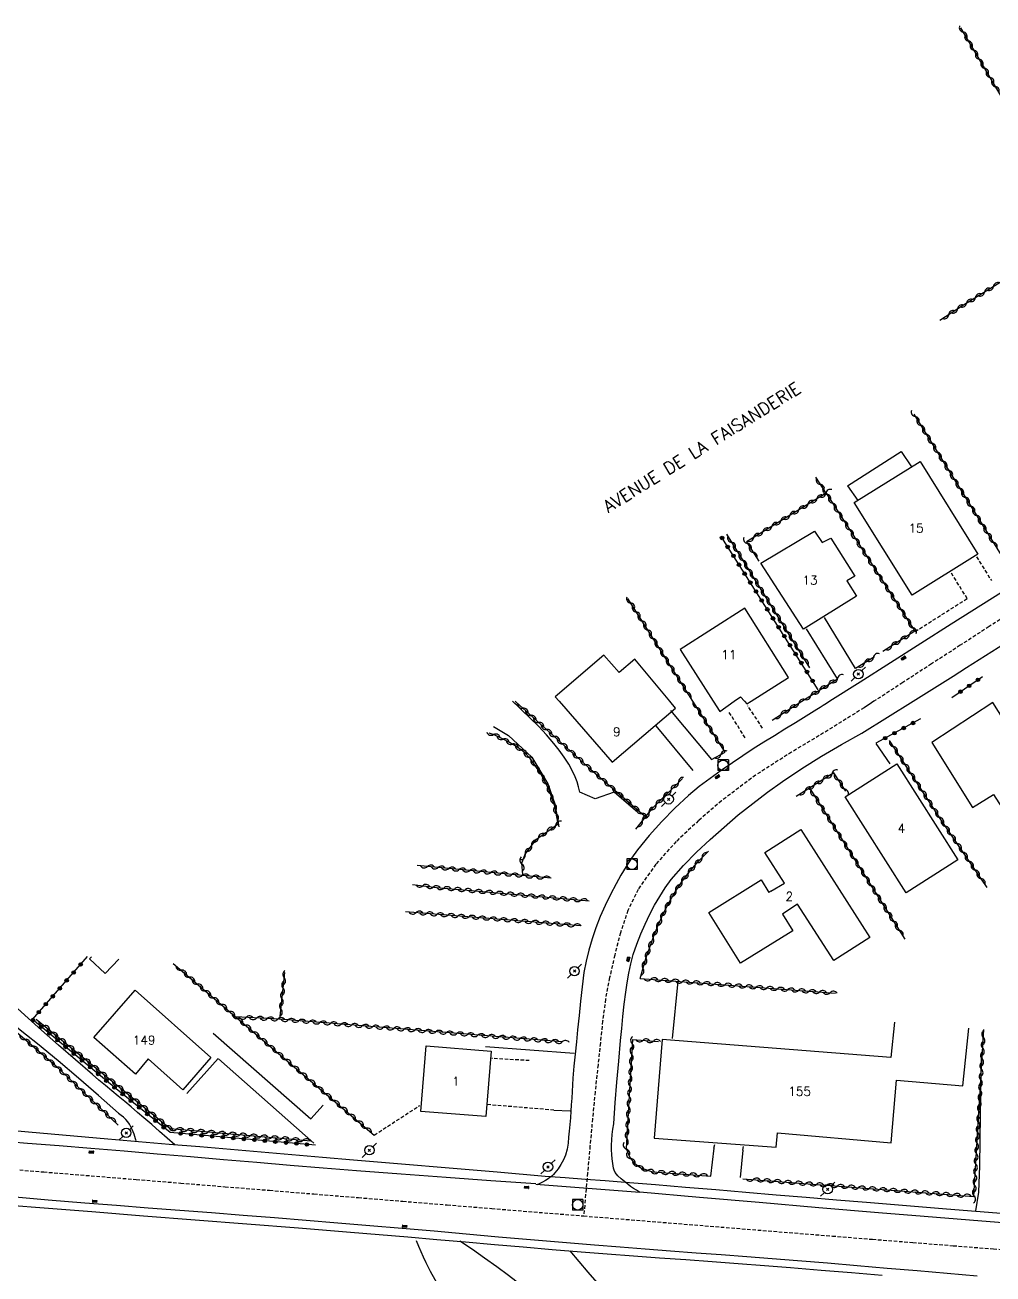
# Model space of a CAD drawing. Header units: millimetres. Extents: x 159000 to 160002, y 156999 to 158000.
# Drawn here: x 159122.9 to 159260.2, y 157589.7 to 157767 of the extents above; entities that cross this region are included whole.
import ezdxf
from ezdxf.enums import TextEntityAlignment as Align

# ---------------------------------------------------------------- set-up
doc = ezdxf.new("R2010")
doc.units = ezdxf.units.MM
doc.linetypes.add('DASHED', pattern=[0.75, 0.5, -0.25])
doc.layers.get('0').update_dxf_attribs({"linetype": 'CONTINUOUS'})
for name, color, linetype in [('W0001', 6, 'DASHED'), ('W0008', 7, 'CONTINUOUS'), ('W0014', 7, 'CONTINUOUS'), ('W0017', 7, 'CONTINUOUS'), ('W0051', 7, 'CONTINUOUS'), ('W0101', 7, 'CONTINUOUS'), ('W0104', 1, 'CONTINUOUS'), ('W0112', 1, 'DASHED'), ('W0214', 2, 'CONTINUOUS'), ('W0310', 3, 'CONTINUOUS'), ('W0323', 7, 'CONTINUOUS'), ('W0401', 7, 'CONTINUOUS'), ('W0420', 7, 'CONTINUOUS'), ('W0473', 7, 'CONTINUOUS'), ('W0989', 7, 'CONTINUOUS'), ('W0991', 7, 'CONTINUOUS')]:
    doc.layers.add(name, color=color, linetype=linetype)
doc.styles.get("Standard").update_dxf_attribs({"font": 'romans.shx', "width": 0.85})

# ---------------------------------------------------------------- blocks, each defined once
blk = doc.blocks.new('T401')
for p, q in [((-0.3, 0.3), (0, 0.3)), ((-0.3, -0.25), (-0.3, 0.3)), ((-0.3, 0.15), (0, 0.15)), ((-0.3, 0), (0, 0)), ((0, 0.3), (0, -0.25)), ((-0.3, -0.15), (0, -0.15)), ((-0.3, -0.25), (-0.3, -0.3)), ((-0.3, -0.3), (0, -0.3)), ((0, -0.3), (0, -0.25))]:
    blk.add_line(p, q)
blk = doc.blocks.new('T473')
for p, q in [((-0.166667, 0.166667), (0.166667, -0.166667)), ((-0.166667, -0.166667), (0.166667, 0.166667)), ((0.500001, 0.500001), (1.000002, 1.000002)), ((-1.000002, -1.000002), (-0.500001, -0.500001))]:
    blk.add_line(p, q)
blk.add_ellipse((0, 0), major_axis=(0.471405, 0.471405), ratio=1, start_param=5.4977871438, end_param=11.780972451)
blk = doc.blocks.new('T420')
for p, q in [((0.75, 0.75), (-0.75, 0.75)), ((-0.75, 0.75), (-0.75, -0.75)), ((0.75, 0.75), (0.75, -0.75)), ((0.75, -0.75), (-0.75, -0.75))]:
    blk.add_line(p, q)
blk.add_ellipse((0, 0), major_axis=(-0.53, 0.53), ratio=1, start_param=3.926991, end_param=10.210176)
blk = doc.blocks.new('t310o')
at = {"color": 0, "linetype": 'Continuous'}
for centre, start, end in [((-0.5, 0.38), 216.8699, 323.1304), ((0.5, -0.37), 36.8699, 143.1303)]:
    blk.add_arc(centre, 0.625, start, end, dxfattribs=at)
blk = doc.blocks.new('t323o')
at = {"color": 0, "linetype": 'Continuous'}
for radius in [0.25, 0.15]:
    blk.add_circle((0, 0), radius, dxfattribs=at)

msp = doc.modelspace()

# ---------------------------------------------------------------- linework, layer by layer
at = {"layer": 'W0001'}
for points in [[(159263.73, 157684.25), (159259.65, 157681.6), (159255.57, 157678.95), (159251.49, 157676.31), (159247.41, 157673.65), (159243.33, 157671)], [(159243.33, 157671), (159242.98, 157670.77), (159242.63, 157670.54), (159242.27, 157670.31), (159241.92, 157670.08), (159236.82, 157666.9), (159231.64, 157663.79), (159226.54, 157660.53), (159221.71, 157656.88), (159218.45, 157654.07), (159215.28, 157651.11), (159212.36, 157647.88), (159209.87, 157644.29), (159208.41, 157641.31), (159207.35, 157638.16), (159206.54, 157634.97), (159205.82, 157631.79), (159205.24, 157628.72), (159204.83, 157625.62), (159204.51, 157622.51), (159204.18, 157619.42), (159203.76, 157615.58), (159203.39, 157611.75), (159203.04, 157607.91), (159202.7, 157604.07), (159202.56, 157602.54), (159202.42, 157601.01), (159202.29, 157599.49), (159202.16, 157597.96)], [(159067.31, 157608.92), (159068.2, 157608.83), (159072.69, 157608.48), (159077.18, 157608.13), (159081.67, 157607.77), (159086.17, 157607.41), (159099.29, 157606.35), (159112.42, 157605.29), (159125.54, 157604.21), (159138.67, 157603.14), (159144.97, 157602.63), (159151.27, 157602.11), (159157.58, 157601.6), (159163.88, 157601.08), (159170.18, 157600.57), (159176.49, 157600.05), (159182.79, 157599.53), (159189.09, 157599.02), (159202.16, 157597.96)], [(159202.16, 157597.96), (159237.42, 157595.11), (159243.14, 157594.65), (159248.85, 157594.2), (159254.57, 157593.74), (159260.28, 157593.29), (159265.99, 157592.84), (159271.71, 157592.38), (159277.42, 157591.92), (159283.14, 157591.46), (159293.47, 157590.63), (159303.81, 157589.79), (159314.15, 157588.94), (159324.48, 157588.06), (159328.28, 157587.74), (159332.09, 157587.42), (159335.89, 157587.11), (159339.7, 157586.79), (159343.51, 157586.47), (159347.31, 157586.15), (159351.11, 157585.81), (159354.92, 157585.45)]]:
    msp.add_lwpolyline(points, dxfattribs=at)
at = {"layer": 'W0008'}
msp.add_lwpolyline([(159202.15, 157632.49), (159201.92, 157630.46), (159201.7, 157628.43), (159201.49, 157626.4), (159201.28, 157624.37), (159201.11, 157622.66), (159200.94, 157620.94), (159200.77, 157619.23), (159200.62, 157617.51), (159200.55, 157616.57), (159200.49, 157615.63), (159200.44, 157614.69), (159200.39, 157613.75), (159200.34, 157612.81), (159200.27, 157611.87), (159200.19, 157610.94), (159200.1, 157610), (159200.01, 157609.15), (159199.93, 157608.29), (159199.79, 157607.44), (159199.56, 157606.61), (159199.27, 157605.92), (159198.92, 157605.27), (159198.51, 157604.65), (159198.06, 157604.07), (159197.84, 157603.83), (159197.61, 157603.61), (159197.36, 157603.41), (159197.1, 157603.23), (159196.72, 157602.98), (159196.32, 157602.76), (159195.91, 157602.57), (159195.48, 157602.4)], dxfattribs=at)
at = {"layer": 'W0014'}
for points in [[(159263.07, 157687.49), (159260.15, 157685.64), (159257.23, 157683.78), (159254.3, 157681.93), (159249.99, 157679.19), (159245.68, 157676.46), (159241.37, 157673.73), (159237.06, 157671)], [(159248.87, 157671), (159250.77, 157672.19), (159252.67, 157673.39), (159254.57, 157674.58), (159256.47, 157675.78), (159260.06, 157678.07), (159263.66, 157680.36)], [(159237.06, 157671), (159236.59, 157670.71), (159236.13, 157670.41), (159235.67, 157670.12), (159235.2, 157669.83), (159233.71, 157668.89), (159232.2, 157667.96), (159230.7, 157667.04), (159229.2, 157666.11), (159227.7, 157665.18), (159226.2, 157664.24), (159224.72, 157663.27), (159223.26, 157662.29), (159221.66, 157661.18), (159220.07, 157660.06), (159218.52, 157658.89), (159217.03, 157657.64), (159215.09, 157655.83), (159213.22, 157653.93), (159211.45, 157651.96), (159209.76, 157649.91)], [(159241.6, 157666.46), (159248.87, 157671)], [(159206.4, 157611.06), (159206.62, 157614.01), (159206.86, 157616.97), (159207.11, 157619.92), (159207.38, 157622.87), (159207.54, 157624.58), (159207.69, 157626.29), (159207.87, 157628), (159208.1, 157629.7), (159208.31, 157631.06), (159208.54, 157632.41), (159208.82, 157633.75), (159209.18, 157635.08), (159209.67, 157636.55), (159210.23, 157637.98), (159210.86, 157639.39), (159211.53, 157640.78), (159212.21, 157642.05), (159212.93, 157643.31), (159213.71, 157644.52), (159214.57, 157645.69), (159216.3, 157647.7), (159218.16, 157649.59), (159220.11, 157651.39), (159222.08, 157653.15), (159224.08, 157654.87), (159226.13, 157656.52), (159228.22, 157658.11), (159230.36, 157659.64), (159233.1, 157661.47), (159235.88, 157663.22), (159238.72, 157664.88), (159241.6, 157666.46)], [(159209.76, 157649.91), (159208.94, 157648.74), (159208.16, 157647.54), (159207.43, 157646.32), (159206.73, 157645.08), (159205.94, 157643.56), (159205.19, 157642.01), (159204.5, 157640.44), (159203.88, 157638.84), (159203.35, 157637.28), (159202.89, 157635.7), (159202.48, 157634.1), (159202.15, 157632.49)], [(159210.08, 157601.36), (159209.64, 157601.6), (159209.21, 157601.87), (159208.79, 157602.16), (159208.39, 157602.46), (159207.92, 157602.83), (159207.44, 157603.21), (159207, 157603.64), (159206.63, 157604.14), (159206.49, 157604.44), (159206.39, 157604.76), (159206.33, 157605.08), (159206.28, 157605.4), (159206.19, 157606.05), (159206.13, 157606.7), (159206.11, 157607.35), (159206.11, 157608), (159206.14, 157608.76), (159206.2, 157609.52), (159206.29, 157610.28), (159206.4, 157611.03)]]:
    msp.add_lwpolyline(points, dxfattribs=at)
at = {"layer": 'W0017'}
for points in [[(159240.7, 157675.64), (159236.29, 157682.88)], [(159238.17, 157674.21), (159233.76, 157681.27)], [(159201.61, 157658.1), (159201.43, 157658.85), (159201.2, 157659.58), (159200.93, 157660.3), (159200.61, 157661), (159200.03, 157662.06), (159199.38, 157663.07), (159198.67, 157664.05), (159197.93, 157665), (159196.86, 157666.26), (159195.73, 157667.46), (159194.56, 157668.62), (159193.37, 157669.76), (159193.04, 157670.08), (159192.7, 157670.39), (159192.37, 157670.69), (159192.03, 157671)], [(159214.46, 157669.69), (159220.29, 157662.74)], [(159189.37, 157667.43), (159191.49, 157666.16), (159194.77, 157663.05), (159197.06, 157659.27), (159198.03, 157656.45), (159198.6, 157653.19)], [(159217.67, 157661.19), (159212.45, 157667.51)], [(159243.61, 157665.01), (159245.6, 157662.12)], [(159209.81, 157655.21), (159206.48, 157658.11), (159203.75, 157657.15), (159201.61, 157658.1)], [(159144.15, 157608.04), (159143.06, 157609.01), (159141.96, 157609.97), (159140.86, 157610.93), (159139.76, 157611.89), (159138.85, 157612.66), (159137.94, 157613.43), (159137.03, 157614.19), (159136.11, 157614.96), (159135.2, 157615.72), (159134.29, 157616.48), (159133.38, 157617.25), (159132.47, 157618.02), (159130.04, 157620.12), (159127.63, 157622.22), (159125.22, 157624.34), (159122.84, 157626.48), (159120.74, 157628.41), (159118.67, 157630.37), (159116.6, 157632.33), (159114.53, 157634.29), (159112.35, 157636.35)], [(159214.76, 157623.16), (159215.55, 157631.26)], [(159136.17, 157612.53), (159133.33, 157615.04), (159130.46, 157617.51), (159127.57, 157619.96), (159124.65, 157622.37), (159123.08, 157623.64), (159121.49, 157624.89), (159119.89, 157626.12), (159118.28, 157627.34)], [(159149.59, 157623.9), (159163.42, 157611.75)], [(159188.22, 157622.01), (159200.81, 157621.07)], [(159150.31, 157620.29), (159145.85, 157615.36)], [(159163.85, 157608.29), (159150.32, 157620.26)], [(159257.78, 157598.68), (159258.22, 157601.32), (159258.36, 157605.08), (159258.42, 157612.31), (159258.59, 157620.88)], [(159163.42, 157611.75), (159165.19, 157613.67)], [(159197.93, 157612.98), (159200.22, 157612.86)], [(159138.65, 157608.6), (159138.57, 157608.92), (159138.47, 157609.25), (159138.36, 157609.57), (159138.24, 157609.88), (159138.07, 157610.25), (159137.9, 157610.62), (159137.7, 157610.97), (159137.46, 157611.3), (159137.17, 157611.64), (159136.86, 157611.96), (159136.51, 157612.24), (159136.14, 157612.5)], [(159220.63, 157607.59), (159220.14, 157603.63)], [(159224.74, 157607.3), (159224.36, 157603.43)], [(159218.63, 157565.53), (159216.65, 157567.37), (159212.42, 157571.3), (159208.19, 157575.22), (159203.92, 157579.11), (159199.58, 157582.92), (159197.6, 157584.61), (159195.59, 157586.27), (159193.56, 157587.91), (159191.49, 157589.5), (159189.8, 157590.76), (159188.08, 157591.99), (159186.35, 157593.19), (159184.59, 157594.36)], [(159200.16, 157592.99), (159201.45, 157591.5), (159202.73, 157590), (159204.01, 157588.51)]]:
    msp.add_lwpolyline(points, dxfattribs=at)
at = {"layer": 'W0051'}
for points in [[(159196.7, 157603.58), (159189.89, 157604.16), (159183.08, 157604.73), (159176.28, 157605.31), (159169.47, 157605.89), (159165.11, 157606.26), (159160.75, 157606.63), (159156.4, 157607), (159152.04, 157607.38), (159147.68, 157607.75), (159143.33, 157608.12), (159138.97, 157608.5), (159134.62, 157608.87), (159124.98, 157609.7), (159115.35, 157610.54), (159105.72, 157611.36), (159096.08, 157612.14), (159091.63, 157612.48), (159087.18, 157612.8), (159082.73, 157613.1), (159078.28, 157613.4), (159073.82, 157613.7), (159073.82, 157613.7), (159067.53, 157614.12)], [(159195.35, 157602.5), (159188.98, 157602.94), (159182.62, 157603.4), (159176.26, 157603.88), (159169.91, 157604.37), (159165.19, 157604.75), (159160.48, 157605.14), (159155.77, 157605.54), (159151.06, 157605.94), (159146.35, 157606.35), (159141.64, 157606.75), (159136.93, 157607.15), (159132.22, 157607.54), (159127.73, 157607.9), (159123.23, 157608.26), (159118.74, 157608.61), (159114.25, 157608.97), (159109.76, 157609.32), (159105.27, 157609.67), (159100.78, 157610.02), (159096.29, 157610.38), (159086.54, 157611.15), (159076.8, 157611.91), (159067.47, 157612.72)], [(159210.09, 157601.3), (159195.35, 157602.41)], [(159264.92, 157598.01), (159253.6, 157598.94), (159242.28, 157599.86), (159238, 157600.22), (159233.72, 157600.57), (159229.44, 157600.93), (159225.17, 157601.29), (159220.89, 157601.65), (159216.61, 157602.01), (159212.33, 157602.36), (159208.05, 157602.7), (159205.21, 157602.93), (159202.38, 157603.15), (159199.54, 157603.37), (159196.7, 157603.58)], [(159120.98, 157600.7), (159126.19, 157600.27), (159131.39, 157599.84), (159135.88, 157599.48), (159140.36, 157599.13), (159144.85, 157598.78), (159149.33, 157598.43), (159153.82, 157598.08), (159158.3, 157597.73), (159162.78, 157597.37), (159167.27, 157597), (159171.82, 157596.62), (159176.38, 157596.23), (159180.93, 157595.83), (159185.48, 157595.42), (159190.04, 157595.02), (159194.59, 157594.62), (159199.15, 157594.24), (159203.7, 157593.86), (159207.3, 157593.57), (159210.89, 157593.29), (159214.48, 157593.02), (159218.08, 157592.75), (159221.67, 157592.48), (159225.27, 157592.21), (159228.86, 157591.93), (159232.46, 157591.64), (159236.71, 157591.3), (159240.96, 157590.94), (159245.21, 157590.57), (159249.46, 157590.21), (159253.71, 157589.84), (159257.96, 157589.47)], [(159360.66, 157588.81), (159353.32, 157589.45), (159345.98, 157590.07), (159338.64, 157590.7), (159331.3, 157591.32), (159322.39, 157592.06), (159313.48, 157592.8), (159304.56, 157593.53), (159295.65, 157594.26), (159289.19, 157594.78), (159282.73, 157595.3), (159276.27, 157595.81), (159269.82, 157596.32), (159263.36, 157596.84), (159256.9, 157597.36), (159250.44, 157597.88), (159243.98, 157598.42), (159235.51, 157599.13), (159227.03, 157599.85), (159218.56, 157600.59), (159210.09, 157601.33)], [(159117.68, 157599.71), (159125.01, 157599.14), (159132.35, 157598.57), (159139.69, 157598), (159147.03, 157597.43), (159154.37, 157596.85), (159161.7, 157596.27), (159169.04, 157595.67), (159173.13, 157595.33), (159177.22, 157594.98), (159181.31, 157594.63), (159185.4, 157594.27), (159189.49, 157593.91), (159193.58, 157593.56), (159197.68, 157593.22), (159201.77, 157592.88), (159205.48, 157592.59), (159209.2, 157592.31), (159212.92, 157592.03), (159216.63, 157591.76), (159220.35, 157591.49), (159224.07, 157591.22), (159227.78, 157590.93), (159231.5, 157590.64), (159235.83, 157590.28), (159240.16, 157589.92), (159244.48, 157589.54)]]:
    msp.add_lwpolyline(points, dxfattribs=at)
at = {"layer": 'W0101'}
for points in [[(159249.86, 157705.05), (159258.07, 157691.9), (159248.74, 157686.08), (159240.54, 157699.23)], [(159236, 157693.52), (159237.21, 157694.13), (159240.6, 157688.76), (159239.48, 157688.1), (159240.83, 157685.93), (159233.34, 157681.24), (159227.29, 157690.62), (159234.88, 157695.14)], [(159251.53, 157665.16), (159257.3, 157655.91), (159260.26, 157657.78), (159265.78, 157649.21), (159271.54, 157652.83), (159260.17, 157670.85)], [(159247.91, 157643.84), (159239.23, 157657.45), (159246.55, 157662.11), (159255.22, 157648.49)], [(159149.27, 157620.45), (159145.26, 157615.84), (159140.38, 157620.25), (159138.58, 157618.08), (159132.64, 157623.31), (159138.5, 157629.99)], [(159188.26, 157612.06), (159179.03, 157612.8), (159179.78, 157622.1), (159189, 157621.36)]]:
    msp.add_lwpolyline(points, close=True, dxfattribs=at)
for points in [[(159225.91, 157671), (159231.19, 157674.38), (159225, 157684.21), (159215.83, 157678.37), (159220.53, 157671)], [(159205, 157677.57), (159198.11, 157671.63), (159198.65, 157671)], [(159214.37, 157671), (159209.4, 157676.98), (159207.2, 157675.07), (159205, 157677.57)], [(159223.51, 157671), (159224.41, 157671.62), (159224.97, 157671)], [(159198.65, 157671), (159206.17, 157662.35), (159215.19, 157670.01), (159214.37, 157671)], [(159220.53, 157671), (159221.44, 157669.56)], [(159221.44, 157669.56), (159223.51, 157671)], [(159224.97, 157671), (159225.31, 157670.62), (159225.91, 157671)], [(159228.68, 157644.05), (159230.61, 157645.17), (159230.61, 157645.17), (159227.82, 157649.54), (159232.94, 157652.81), (159242.73, 157637.49), (159237.61, 157634.21), (159232.49, 157642.22), (159232.49, 157642.22), (159230.42, 157640.86), (159230.34, 157640.81), (159231.81, 157638.44), (159224.41, 157633.83), (159219.92, 157641.03), (159227.33, 157645.64), (159228.43, 157643.88)], [(159246.23, 157625.48), (159245.71, 157620.45)], [(159245.71, 157620.45), (159213.26, 157623.01), (159212.13, 157608.99), (159229.45, 157607.74), (159229.63, 157609.77), (159245.78, 157608.36), (159246.53, 157617.24), (159255.94, 157616.43), (159256.78, 157624.61)]]:
    msp.add_lwpolyline(points, dxfattribs=at)
at = {"layer": 'W0104'}
for points in [[(159239.57, 157701.59), (159247.18, 157706.47), (159248.64, 157704.29)], [(159239.57, 157701.59), (159241.02, 157699.52)], [(159228.68, 157644.05), (159228.43, 157643.88)], [(159132.3, 157634.73), (159132.04, 157634.45), (159134.28, 157632.37), (159136.18, 157634.42)]]:
    msp.add_lwpolyline(points, dxfattribs=at)
at = {"layer": 'W0112'}
for points in [[(159257.87, 157691.5), (159259.98, 157688.16)], [(159249.16, 157680.9), (159256.56, 157685.59), (159254.17, 157689.42)], [(159225.05, 157665.81), (159222.68, 157669.61)], [(159227.53, 157667.2), (159225.42, 157670.34)], [(159194.43, 157620.01), (159189.1, 157620.31)], [(159172.44, 157609.45), (159178.92, 157613.66)], [(159197.93, 157612.98), (159188.44, 157613.76)], [(159220.63, 157607.59), (159220.77, 157608.24)], [(159224.74, 157607.3), (159224.83, 157607.94)]]:
    msp.add_lwpolyline(points, dxfattribs=at)
at = {"layer": 'W0214'}
msp.add_lwpolyline([(159189.06, 157575.59), (159188.26, 157576.94), (159187.45, 157578.29), (159186.64, 157579.64), (159185.83, 157580.98), (159185.41, 157581.67), (159184.99, 157582.35), (159184.57, 157583.04), (159184.15, 157583.72), (159183.73, 157584.41), (159183.31, 157585.09), (159182.9, 157585.78), (159182.49, 157586.48), (159181.79, 157587.68), (159181.09, 157588.88), (159180.42, 157590.1), (159179.78, 157591.33), (159179.41, 157592.09), (159179.07, 157592.86), (159178.74, 157593.64), (159178.44, 157594.43)], dxfattribs=at)
at = {"layer": 'W0310'}
for points in [[(159255.62, 157766.6), (159272.73, 157737.56)], [(159272.73, 157737.55), (159256.01, 157727.24), (159252.68, 157725.05)], [(159248.99, 157711.73), (159262.61, 157689.75)], [(159236.53, 157700.53), (159235.06, 157702.79)], [(159236.53, 157700.53), (159225.23, 157693.64), (159227, 157690.87)], [(159236.53, 157700.53), (159249.12, 157680.96), (159244.56, 157678.07)], [(159234.25, 157675.74), (159222.43, 157694.7)], [(159217.63, 157671), (159208.4, 157685.6)], [(159243.42, 157677.33), (159240.7, 157675.64)], [(159233.1, 157671), (159238.17, 157674.21)], [(159192.41, 157671), (159192.55, 157670.88), (159203.11, 157661.38), (159210.73, 157654.77)], [(159222.2, 157663.76), (159217.63, 157671)], [(159228.87, 157668.32), (159233.1, 157671)], [(159198.52, 157653.6), (159198.03, 157656.1), (159197.19, 157658.52), (159196.03, 157660.79), (159194.56, 157662.89), (159193.69, 157663.79), (159192.68, 157664.53), (159191.62, 157665.16), (159190.53, 157665.72), (159189.44, 157666.23), (159188.74, 157666.5)], [(159259.37, 157644.58), (159253, 157653.96), (159245.54, 157665.42)], [(159220.29, 157662.74), (159222.2, 157663.76)], [(159239.33, 157658.25), (159237.61, 157660.85), (159232.29, 157657.5)], [(159209.54, 157652.84), (159211.97, 157655.86), (159216.16, 157660.03)], [(159234.24, 157658.61), (159247.71, 157637.24)], [(159193.53, 157646.41), (159193.38, 157648.04), (159193.83, 157649.29), (159195.45, 157651.43), (159198.52, 157653.62)], [(159210.18, 157631.67), (159210.58, 157633.17), (159211.03, 157634.65), (159211.52, 157636.13), (159212.07, 157637.58), (159212.73, 157639.21), (159213.43, 157640.83), (159214.21, 157642.42), (159215.1, 157643.95), (159216.15, 157645.5), (159217.3, 157646.99), (159218.54, 157648.4), (159219.86, 157649.74)], [(159197.53, 157645.89), (159178.51, 157647.71)], [(159177.84, 157645.02), (159181.24, 157644.57), (159202.91, 157642.66)], [(159201.67, 157639.14), (159176.87, 157641.14)], [(159107.03, 157636.78), (159112.36, 157632.05), (159127.2, 157619.3), (159136.11, 157610.85)], [(159143.92, 157633.79), (159172.44, 157609.45)], [(159159.03, 157625.82), (159159.73, 157632.51)], [(159210.18, 157631.67), (159237.85, 157629.57)], [(159124.45, 157625.91), (159143.5, 157610.35), (159163.45, 157608.61)], [(159199.12, 157622.66), (159158.92, 157625.88), (159152.75, 157626.21)], [(159224.7, 157603.24), (159257.51, 157600.73), (159258.92, 157624.44)], [(159209.05, 157622.99), (159208.52, 157613.4), (159208.17, 157607.55), (159208.66, 157606.33), (159209.26, 157605.52), (159210.25, 157604.79), (159211.92, 157604.23), (159220.19, 157603.63)], [(159209.05, 157622.98), (159212.77, 157622.72)]]:
    msp.add_lwpolyline(points, dxfattribs=at)
at = {"layer": 'W0323'}
for points in [[(159235.42, 157672.64), (159221.73, 157694.25)], [(159258.73, 157674.49), (159254.36, 157671.51)], [(159249.92, 157668.5), (159243.6, 157665.04)], [(159143.46, 157609.79), (159135.84, 157615.99), (159123.94, 157625.84), (159131.77, 157634.78)], [(159164.09, 157608.01), (159143.46, 157609.79)]]:
    msp.add_lwpolyline(points, dxfattribs=at)

# ---------------------------------------------------------------- block references
at = {"layer": 'W0310'}
for p, rotation in [((159255.98, 157765.99), 300.500535440926), ((159256.74, 157764.7), 300.500535440926), ((159257.5, 157763.41), 300.500535440926), ((159258.26, 157762.12), 300.500535440926), ((159259.03, 157760.82), 300.500535440926), ((159259.79, 157759.53), 300.500535440926), ((159260.55, 157758.24), 300.500535440926), ((159260.27, 157729.87), 211.6822302618876), ((159256.45, 157727.51), 211.6822302618876), ((159257.72, 157728.29), 211.6822302618876), ((159259, 157729.08), 211.6822302618876), ((159253.93, 157725.87), 213.2721819293818), ((159255.18, 157726.69), 213.2721819293818), ((159249.18, 157711.42), 301.7841120638528), ((159249.97, 157710.15), 301.7841120638528), ((159250.76, 157708.87), 301.7841120638528), ((159251.55, 157707.6), 301.7841120638528), ((159252.34, 157706.32), 301.7841120638528), ((159253.13, 157705.05), 301.7841120638528), ((159253.92, 157703.77), 301.7841120638528), ((159254.71, 157702.5), 301.7841120638528), ((159235.71, 157701.79), 122.990853868738), ((159255.5, 157701.22), 301.7841120638528), ((159235.23, 157699.74), 211.3959059234756), ((159236.51, 157700.52), 211.3959059234756), ((159236.62, 157700.39), 302.7585997439628), ((159237.43, 157699.12), 302.7585997439628), ((159256.29, 157699.95), 301.7841120638528), ((159231.39, 157697.39), 211.3959059234756), ((159232.67, 157698.18), 211.3959059234756), ((159233.95, 157698.96), 211.3959059234756), ((159238.24, 157697.86), 302.7585997439628), ((159257.08, 157698.67), 301.7841120638528), ((159257.87, 157697.4), 301.7841120638528), ((159228.83, 157695.83), 211.3959059234756), ((159230.11, 157696.61), 211.3959059234756), ((159239.05, 157696.6), 302.7585997439628), ((159239.86, 157695.34), 302.7585997439628), ((159258.66, 157696.12), 301.7841120638528), ((159223.14, 157693.56), 121.9396548982036), ((159226.27, 157694.27), 211.3959059234756), ((159227.55, 157695.05), 211.3959059234756), ((159240.68, 157694.08), 302.7585997439628), ((159259.45, 157694.85), 301.7841120638528), ((159260.24, 157693.57), 301.7841120638528), ((159223.94, 157692.29), 121.9396548982036), ((159225.38, 157693.4), 302.6010173533398), ((159226.19, 157692.13), 302.6010173533398), ((159241.49, 157692.82), 302.7585997439628), ((159224.73, 157691.01), 121.9396548982036), ((159242.3, 157691.56), 302.7585997439628), ((159243.11, 157690.29), 302.7585997439628), ((159225.52, 157689.74), 121.9396548982036), ((159226.32, 157688.47), 121.9396548982036), ((159243.92, 157689.03), 302.7585997439628), ((159227.11, 157687.19), 121.9396548982036), ((159244.73, 157687.77), 302.7585997439628), ((159245.55, 157686.51), 302.7585997439628), ((159208.81, 157684.95), 122.2927215466063), ((159227.9, 157685.92), 121.9396548982036), ((159228.7, 157684.65), 121.9396548982036), ((159246.36, 157685.25), 302.7585997439628), ((159209.61, 157683.68), 122.2927215466063), ((159229.49, 157683.38), 121.9396548982036), ((159247.17, 157683.99), 302.7585997439628), ((159210.42, 157682.41), 122.2927215466063), ((159211.22, 157681.14), 122.2927215466063), ((159230.29, 157682.1), 121.9396548982036), ((159247.98, 157682.73), 302.7585997439628), ((159248.79, 157681.46), 302.7585997439628), ((159212.02, 157679.88), 122.2927215466063), ((159231.08, 157680.83), 121.9396548982036), ((159231.87, 157679.56), 121.9396548982036), ((159247.09, 157679.67), 212.3889842622636), ((159248.36, 157680.48), 212.3889842622636), ((159212.82, 157678.61), 122.2927215466063), ((159232.67, 157678.28), 121.9396548982036), ((159245.83, 157678.87), 212.3889842622636), ((159213.62, 157677.34), 122.2927215466063), ((159214.42, 157676.07), 122.2927215466063), ((159233.46, 157677.01), 121.9396548982036), ((159241.98, 157676.43), 211.8153670587481), ((159243.25, 157677.23), 211.8153670587481), ((159215.22, 157674.8), 122.2927215466063), ((159238.17, 157674.21), 32.33235560188967), ((159216.03, 157673.54), 122.2927215466063), ((159216.83, 157672.27), 122.2927215466063), ((159235.64, 157672.6), 32.33235560188967), ((159236.91, 157673.41), 32.33235560188967), ((159232.67, 157670.72), 32.33235560195784), ((159234.37, 157671.8), 32.33235560188967), ((159193.53, 157670), 318.0343615143123), ((159194.64, 157669), 318.0343615143123), ((159218.2, 157670.1), 122.2927215465661), ((159219, 157668.83), 122.2927215465661), ((159230.13, 157669.12), 32.33235560195784), ((159231.4, 157669.92), 32.33235560195784), ((159195.76, 157667.99), 318.0343615143123), ((159196.87, 157666.99), 318.0343615143123), ((159219.8, 157667.56), 122.2927215465661), ((159189.34, 157666.27), 158.9157913496745), ((159190.7, 157665.64), 152.4211703172057), ((159197.99, 157665.99), 318.0343615143123), ((159220.6, 157666.29), 122.2927215465661), ((159192.02, 157664.92), 149.5980165386028), ((159193.27, 157664.1), 143.5029002129748), ((159199.11, 157664.98), 318.0343615143123), ((159200.22, 157663.98), 318.0343615143123), ((159221.4, 157665.03), 122.2927215465661), ((159246.09, 157664.57), 123.0788427665712), ((159246.91, 157663.31), 123.0788427665712), ((159194.37, 157663.09), 134.2465131201455), ((159195.26, 157661.89), 124.9895827516843), ((159201.34, 157662.98), 318.0343615143123), ((159202.45, 157661.97), 318.0343615143123), ((159221.61, 157663.44), 28.03989989722785), ((159247.73, 157662.06), 123.0788427665712), ((159196.11, 157660.65), 117.0290979277221), ((159203.57, 157660.98), 319.0481279752614), ((159204.71, 157660), 319.0481279752614), ((159237.37, 157660.69), 212.1320024411961), ((159238.28, 157659.83), 123.5779129265928), ((159248.55, 157660.8), 123.0788427665712), ((159196.79, 157659.31), 117.0290979277221), ((159197.39, 157657.94), 109.0686149022511), ((159205.84, 157659.01), 319.0481279752614), ((159214.54, 157658.42), 44.89036936714169), ((159215.6, 157659.48), 44.89036936714169), ((159233.56, 157658.3), 212.1320024411961), ((159234.83, 157659.1), 212.1320024411961), ((159236.1, 157659.9), 212.1320024411961), ((159239.11, 157658.58), 123.5779129265928), ((159249.37, 157659.54), 123.0788427665712), ((159250.19, 157658.29), 123.0788427665712), ((159197.88, 157656.52), 109.0686149022511), ((159206.97, 157658.03), 319.0481279752614), ((159208.11, 157657.05), 319.0481279752614), ((159212.41, 157656.3), 44.89036936714169), ((159213.47, 157657.36), 44.89036936714169), ((159234.91, 157657.54), 302.2379584929443), ((159235.71, 157656.27), 302.2379584929443), ((159251, 157657.03), 123.0788427665712), ((159198.23, 157655.07), 101.1081336773225), ((159209.24, 157656.06), 319.0481279752614), ((159210.37, 157655.08), 319.0481279752614), ((159211.42, 157655.18), 51.12998804681728), ((159236.51, 157655), 302.2379584929443), ((159251.82, 157655.77), 123.0788427665712), ((159252.64, 157654.52), 123.0788427665712), ((159198.17, 157653.38), 35.57658713094671), ((159210.48, 157654.01), 51.12998804681728), ((159237.31, 157653.74), 302.2379584929443), ((159253.47, 157653.27), 124.1796919741607), ((159195.73, 157651.63), 35.57658713094671), ((159196.95, 157652.51), 35.57658713094671), ((159238.11, 157652.47), 302.2379584929443), ((159238.91, 157651.2), 302.2379584929443), ((159254.32, 157652.03), 124.1796919741607), ((159193.85, 157649.32), 52.81001753044786), ((159194.76, 157650.51), 52.81001753044786), ((159239.71, 157649.93), 302.2379584929443), ((159255.16, 157650.79), 124.1796919741607), ((159256, 157649.55), 124.1796919741607), ((159193.39, 157647.91), 95.51178347524579), ((159217.94, 157647.72), 48.81862013818797), ((159218.95, 157648.82), 45.31540069622449), ((159240.51, 157648.66), 302.2379584929443), ((159241.31, 157647.39), 302.2379584929443), ((159256.84, 157648.3), 124.1796919741607), ((159180, 157647.56), 174.5301463193888), ((159181.5, 157647.42), 174.5301463193888), ((159182.99, 157647.28), 174.5301463193888), ((159184.48, 157647.13), 174.5301463193888), ((159185.97, 157646.99), 174.5301463193888), ((159187.47, 157646.85), 174.5301463193888), ((159188.96, 157646.71), 174.5301463193888), ((159190.45, 157646.56), 174.5301463193888), ((159191.95, 157646.42), 174.5301463193888), ((159193.44, 157646.28), 174.5301463193888), ((159216.98, 157646.57), 52.32183953136935), ((159242.11, 157646.12), 302.2379584929443), ((159257.69, 157647.06), 124.1796919741607), ((159258.53, 157645.82), 124.1796919741607), ((159179.32, 157644.82), 352.5011721930051), ((159180.81, 157644.63), 352.5011721930051), ((159182.3, 157644.48), 354.9708214703805), ((159194.93, 157646.13), 174.5301463193888), ((159196.43, 157645.99), 174.5301463193888), ((159215.22, 157644.14), 55.82505887597396), ((159216.07, 157645.38), 55.82505887597396), ((159242.91, 157644.85), 302.2379584929443), ((159183.8, 157644.35), 354.9708214703805), ((159185.29, 157644.21), 354.9708214703805), ((159186.79, 157644.08), 354.9708214703805), ((159188.28, 157643.95), 354.9708214703805), ((159189.78, 157643.82), 354.9708214703805), ((159191.27, 157643.69), 354.9708214703805), ((159192.76, 157643.56), 354.9708214703805), ((159194.26, 157643.42), 354.9708214703805), ((159195.75, 157643.29), 354.9708214703805), ((159197.25, 157643.16), 354.9708214703805), ((159198.74, 157643.03), 354.9708214703805), ((159200.23, 157642.9), 354.9708214703805), ((159201.73, 157642.77), 354.9708214703805), ((159214.46, 157642.85), 59.85964808418106), ((159243.71, 157643.59), 302.2379584929443), ((159244.51, 157642.32), 302.2379584929443), ((159178.36, 157641.02), 175.3957083221543), ((159179.86, 157640.9), 175.3957083221543), ((159213.77, 157641.52), 63.8848746702341), ((159245.31, 157641.05), 302.2379584929443), ((159181.35, 157640.78), 175.3957083221543), ((159182.85, 157640.66), 175.3957083221543), ((159184.34, 157640.54), 175.3957083221543), ((159185.84, 157640.42), 175.3957083221543), ((159187.33, 157640.3), 175.3957083221543), ((159188.83, 157640.18), 175.3957083221543), ((159190.33, 157640.06), 175.3957083221543), ((159191.82, 157639.94), 175.3957083221543), ((159193.32, 157639.82), 175.3957083221543), ((159194.81, 157639.7), 175.3957083221543), ((159196.31, 157639.58), 175.3957083221543), ((159197.8, 157639.46), 175.3957083221543), ((159199.3, 157639.33), 175.3957083221543), ((159200.79, 157639.21), 175.3957083221543), ((159212.55, 157638.77), 68.00283425113905), ((159213.14, 157640.15), 66.60203375549125), ((159246.11, 157639.78), 302.2379584929443), ((159246.91, 157638.51), 302.2379584929443), ((159212, 157637.38), 69.39011319185263), ((159211.47, 157635.97), 71.3129152486061), ((159210.56, 157633.12), 75.15851914614352), ((159211, 157634.55), 73.23571723372568), ((159145.06, 157632.82), 319.5232452082525), ((159146.2, 157631.84), 319.5232452082525), ((159159.66, 157631.78), 83.97544377136512), ((159147.34, 157630.87), 319.5232452082525), ((159148.48, 157629.9), 319.5232452082525), ((159159.5, 157630.29), 83.97544377136512), ((159211.68, 157631.55), 355.6693332799361), ((159213.17, 157631.44), 355.6693332799361), ((159214.67, 157631.33), 355.6693332799361), ((159216.16, 157631.21), 355.6693332799361), ((159217.66, 157631.1), 355.6693332799361), ((159219.15, 157630.99), 355.6693332799361), ((159220.65, 157630.87), 355.6693332799361), ((159222.15, 157630.76), 355.6693332799361), ((159223.64, 157630.65), 355.6693332799361), ((159225.14, 157630.53), 355.6693332799361), ((159226.63, 157630.42), 355.6693332799361), ((159228.13, 157630.31), 355.6693332799361), ((159149.62, 157628.92), 319.5232452082525), ((159159.34, 157628.8), 83.97544377136512), ((159229.62, 157630.19), 355.6693332799361), ((159231.12, 157630.08), 355.6693332799361), ((159232.62, 157629.97), 355.6693332799361), ((159234.11, 157629.85), 355.6693332799361), ((159235.61, 157629.74), 355.6693332799361), ((159237.1, 157629.63), 355.6693332799361), ((159150.76, 157627.95), 319.5232452082525), ((159151.9, 157626.98), 319.5232452082525), ((159159.19, 157627.31), 83.97544377136512), ((159125.61, 157624.96), 320.7428783555571), ((159153.04, 157626), 319.5232452082525), ((159154.25, 157626.13), 177.0013563500832), ((159154.19, 157625.03), 319.5232452082525), ((159155.75, 157626.05), 177.0013563500832), ((159157.25, 157625.97), 177.0013563500832), ((159158.74, 157625.89), 177.0013563500832), ((159160.24, 157625.78), 175.4091984014622), ((159161.73, 157625.66), 175.4091984014622), ((159163.23, 157625.54), 175.4091984014622), ((159164.72, 157625.42), 175.4091984014622), ((159166.22, 157625.3), 175.4091984014622), ((159167.72, 157625.18), 175.4091984014622), ((159169.21, 157625.06), 175.4091984014622), ((159170.71, 157624.94), 175.4091984014622), ((159122.88, 157623.01), 319.3237416883821), ((159126.77, 157624.01), 320.7428783555571), ((159127.93, 157623.07), 320.7428783555571), ((159155.33, 157624.05), 319.5232452082525), ((159156.47, 157623.08), 319.5232452082525), ((159172.2, 157624.82), 175.4091984014622), ((159173.7, 157624.7), 175.4091984014622), ((159175.19, 157624.58), 175.4091984014622), ((159176.69, 157624.46), 175.4091984014622), ((159178.18, 157624.34), 175.4091984014622), ((159179.68, 157624.22), 175.4091984014622), ((159181.17, 157624.1), 175.4091984014622), ((159182.67, 157623.98), 175.4091984014622), ((159184.16, 157623.86), 175.4091984014622), ((159185.66, 157623.74), 175.4091984014622), ((159187.15, 157623.62), 175.4091984014622), ((159188.65, 157623.5), 175.4091984014622), ((159190.14, 157623.38), 175.4091984014622), ((159191.64, 157623.26), 175.4091984014622), ((159258.85, 157623.28), 86.60804223004364), ((159124.02, 157622.03), 319.3237416883821), ((159125.16, 157621.05), 319.3237416883821), ((159129.1, 157622.12), 320.7428783555571), ((159130.26, 157621.17), 320.7428783555571), ((159157.61, 157622.11), 319.5232452082525), ((159158.75, 157621.13), 319.5232452082525), ((159193.13, 157623.14), 175.4091984014622), ((159194.63, 157623.02), 175.4091984014622), ((159196.12, 157622.9), 175.4091984014622), ((159197.62, 157622.78), 175.4091984014622), ((159199.11, 157622.66), 175.4091984014622), ((159208.94, 157620.93), 266.7933539197638), ((159209.02, 157622.42), 266.7933539197638), ((159210.55, 157622.88), 355.8562661452919), ((159212.04, 157622.77), 355.8562661452919), ((159258.76, 157621.78), 86.60804223004364), ((159126.3, 157620.07), 319.3237416883821), ((159127.42, 157619.08), 316.5313961010814), ((159131.42, 157620.22), 320.7428783555571), ((159132.58, 157619.27), 320.7428783555571), ((159159.89, 157620.16), 319.5232452082525), ((159161.03, 157619.19), 319.5232452082525), ((159208.85, 157619.43), 266.7933539197638), ((159258.67, 157620.28), 86.60804223004364), ((159128.51, 157618.05), 316.5313961010814), ((159133.74, 157618.32), 320.7428783555571), ((159134.9, 157617.37), 320.7428783555571), ((159162.17, 157618.21), 319.5232452082525), ((159208.77, 157617.93), 266.7933539197638), ((159258.49, 157617.29), 86.60804223004364), ((159258.58, 157618.79), 86.60804223004364), ((159129.6, 157617.02), 316.5313961010814), ((159130.69, 157615.99), 316.5313961010814), ((159136.06, 157616.42), 320.7428783555571), ((159163.31, 157617.24), 319.5232452082525), ((159164.45, 157616.26), 319.5232452082525), ((159208.69, 157616.43), 266.7933539197638), ((159258.4, 157615.79), 86.60804223004364), ((159131.78, 157614.96), 316.5313961010814), ((159132.87, 157613.92), 316.5313961010814), ((159137.23, 157615.47), 320.7428783555571), ((159138.39, 157614.52), 320.7428783555571), ((159165.6, 157615.29), 319.5232452082525), ((159166.74, 157614.32), 319.5232452082525), ((159208.6, 157614.93), 266.7933539197638), ((159258.32, 157614.29), 86.60804223004364), ((159133.96, 157612.89), 316.5313961010814), ((159139.55, 157613.57), 320.7428783555571), ((159140.71, 157612.62), 320.7428783555571), ((159167.88, 157613.34), 319.5232452082525), ((159169.02, 157612.37), 319.5232452082525), ((159208.43, 157611.94), 266.6157443690099), ((159208.52, 157613.44), 266.7933539197638), ((159258.23, 157612.8), 86.60804223004364), ((159135.04, 157611.86), 316.5313961010814), ((159141.87, 157611.67), 320.7428783555571), ((159143.03, 157610.73), 320.7428783555571), ((159170.16, 157611.4), 319.5232452082525), ((159171.3, 157610.42), 319.5232452082525), ((159208.34, 157610.44), 266.6157443690099), ((159258.14, 157611.3), 86.60804223004364), ((159144.4, 157610.27), 355.0166305470573), ((159145.89, 157610.14), 355.0166305470573), ((159147.38, 157610.01), 355.0166305470573), ((159148.88, 157609.88), 355.0166305470573), ((159150.37, 157609.75), 355.0166305470573), ((159151.87, 157609.62), 355.0166305470573), ((159153.36, 157609.49), 355.0166305470573), ((159154.86, 157609.36), 355.0166305470573), ((159156.35, 157609.23), 355.0166305470573), ((159157.84, 157609.1), 355.0166305470573), ((159208.25, 157608.95), 266.6157443690099), ((159257.96, 157608.3), 86.60804223004364), ((159258.05, 157609.8), 86.60804223004364), ((159159.34, 157608.97), 355.0166305470573), ((159160.83, 157608.84), 355.0166305470573), ((159162.33, 157608.71), 355.0166305470573), ((159208.21, 157607.45), 292.0035529440182), ((159257.87, 157606.81), 86.60804223004364), ((159208.83, 157606.1), 306.4812251370024), ((159209.89, 157605.06), 323.3706451461681), ((159257.78, 157605.31), 86.60804223004364), ((159211.25, 157604.45), 341.4929032652274), ((159212.71, 157604.17), 355.8483810961026), ((159214.2, 157604.06), 355.8483810961026), ((159215.7, 157603.95), 355.8483810961026), ((159217.19, 157603.84), 355.8483810961026), ((159218.69, 157603.74), 355.8483810961026), ((159257.69, 157603.81), 86.60804223004364), ((159226.19, 157603.12), 355.6278651591348), ((159227.69, 157603.01), 355.6278651591348), ((159229.18, 157602.9), 355.6278651591348), ((159230.68, 157602.78), 355.6278651591348), ((159232.17, 157602.67), 355.6278651591348), ((159233.67, 157602.55), 355.6278651591348), ((159235.17, 157602.44), 355.6278651591348), ((159236.66, 157602.32), 355.6278651591348), ((159238.16, 157602.21), 355.6278651591348), ((159239.65, 157602.1), 355.6278651591348), ((159241.15, 157601.98), 355.6278651591348), ((159257.61, 157602.32), 86.60804223004364), ((159242.64, 157601.87), 355.6278651591348), ((159244.14, 157601.75), 355.6278651591348), ((159245.63, 157601.64), 355.6278651591348), ((159247.13, 157601.52), 355.6278651591348), ((159248.63, 157601.41), 355.6278651591348), ((159250.12, 157601.3), 355.6278651591348), ((159251.62, 157601.18), 355.6278651591348), ((159253.11, 157601.07), 355.6278651591348), ((159254.61, 157600.95), 355.6278651591348), ((159256.1, 157600.84), 355.6278651591348), ((159257.52, 157600.82), 86.60804223004364)]:
    msp.add_blockref('t310o', p, dxfattribs=dict(at, rotation=rotation))
at = {"layer": 'W0323'}
for p, rotation in [((159221.78, 157694.18), 122.3399873542898), ((159222.58, 157692.91), 122.3399873542898), ((159223.39, 157691.65), 122.3399873542898), ((159224.19, 157690.38), 122.3399873542898), ((159224.99, 157689.11), 122.3399873542898), ((159225.79, 157687.84), 122.3399873542898), ((159226.6, 157686.58), 122.3399873542898), ((159227.4, 157685.31), 122.3399873542898), ((159228.2, 157684.04), 122.3399873542898), ((159229, 157682.77), 122.3399873542898), ((159229.81, 157681.51), 122.3399873542898), ((159230.61, 157680.24), 122.3399873542898), ((159231.41, 157678.97), 122.3399873542898), ((159232.21, 157677.71), 122.3399873542898), ((159233.01, 157676.44), 122.3399873542898), ((159233.82, 157675.17), 122.3399873542898), ((159234.62, 157673.9), 122.3399873542898), ((159256.84, 157673.2), 214.194572069909), ((159258.08, 157674.04), 214.194572069909), ((159255.6, 157672.36), 214.194572069909), ((159248.87, 157667.92), 208.6860158918646), ((159244.92, 157665.76), 208.6860158918646), ((159246.23, 157666.48), 208.6860158918646), ((159247.55, 157667.2), 208.6860158918646), ((159129.79, 157632.52), 48.77123125462149), ((159130.78, 157633.65), 48.77123125462149), ((159127.82, 157630.26), 48.77123125462149), ((159128.8, 157631.39), 48.77123125462149), ((159126.83, 157629.13), 48.77123125462149), ((159124.85, 157626.88), 48.77123125462149), ((159125.84, 157628.01), 48.77123125462149), ((159124.03, 157625.76), 140.407636982165), ((159125.18, 157624.81), 140.407636982165), ((159126.34, 157623.85), 140.407636982165), ((159127.5, 157622.9), 140.407636982165), ((159128.65, 157621.94), 140.407636982165), ((159129.81, 157620.98), 140.407636982165), ((159130.96, 157620.03), 140.407636982165), ((159132.12, 157619.07), 140.407636982165), ((159133.27, 157618.12), 140.407636982165), ((159134.43, 157617.16), 140.407636982165), ((159135.59, 157616.2), 140.407636982165), ((159136.75, 157615.26), 140.8784181273548), ((159137.91, 157614.31), 140.8784181273548), ((159139.08, 157613.36), 140.8784181273548), ((159140.24, 157612.42), 140.8784181273548), ((159141.4, 157611.47), 140.8784181273548), ((159142.57, 157610.52), 140.8784181273548), ((159144.96, 157609.66), 175.0471653853583), ((159146.45, 157609.53), 175.0471653853583), ((159147.95, 157609.4), 175.0471653853583), ((159149.44, 157609.27), 175.0471653853583), ((159150.94, 157609.15), 175.0471653853583), ((159152.43, 157609.02), 175.0471653853583), ((159153.93, 157608.89), 175.0471653853583), ((159155.42, 157608.76), 175.0471653853583), ((159156.91, 157608.63), 175.0471653853583), ((159158.41, 157608.5), 175.0471653853583), ((159159.9, 157608.37), 175.0471653853583), ((159161.4, 157608.24), 175.0471653853583), ((159162.89, 157608.11), 175.0471653853583)]:
    msp.add_blockref('t323o', p, dxfattribs=dict(at, rotation=rotation))
at = {"layer": 'W0401'}
for p, rotation in [((159247.46, 157677.25), 122.3738938693212), ((159221.05, 157660.4), 125.1852816939685), ((159208.62, 157634.38), 345.2924033960498), ((159132.33, 157607.17), 85.33467958531249), ((159194.08, 157602.17), 86.06040084500468), ((159132.75, 157599.88), 265.4006573914619), ((159176.71, 157596.35), 265.0221624586057)]:
    msp.add_blockref('T401', p, dxfattribs=dict(at, rotation=rotation))
at = {"layer": 'W0420'}
for p in [(159221.92, 157661.92), (159209, 157647.88), (159201.29, 157599.55)]:
    msp.add_blockref('T420', p, dxfattribs=at)
at = {"layer": 'W0473'}
for p in [(159241.11, 157674.86), (159214.2, 157657.09), (159200.85, 157632.71), (159137.25, 157609.75), (159171.74, 157607.28), (159197.08, 157604.93), (159236.76, 157601.75)]:
    msp.add_blockref('T473', p, dxfattribs=at)

# ---------------------------------------------------------------- texts
at = {"layer": 'W0989'}
msp.add_text('AVENUE DE LA FAISANDERIE', height=1.75, rotation=32.0695, dxfattribs=at).set_placement((159205.61, 157697.71))
at = {"layer": 'W0991'}
for s, p in [('15', (159249.3, 157695.57)), ('13', (159234.25, 157688.19)), ('11', (159222.74, 157677.61)), ('9', (159206.84, 157666.67)), ('4', (159247.23, 157652.97)), ('2', (159231.31, 157643.32)), ('149', (159139.79, 157622.92)), ('1', (159184.02, 157617.08)), ('155', (159232.78, 157615.64))]:
    msp.add_text(s, height=1.25, dxfattribs=at).set_placement(p, align=Align.MIDDLE_CENTER)

doc.saveas('drawing.dxf')
